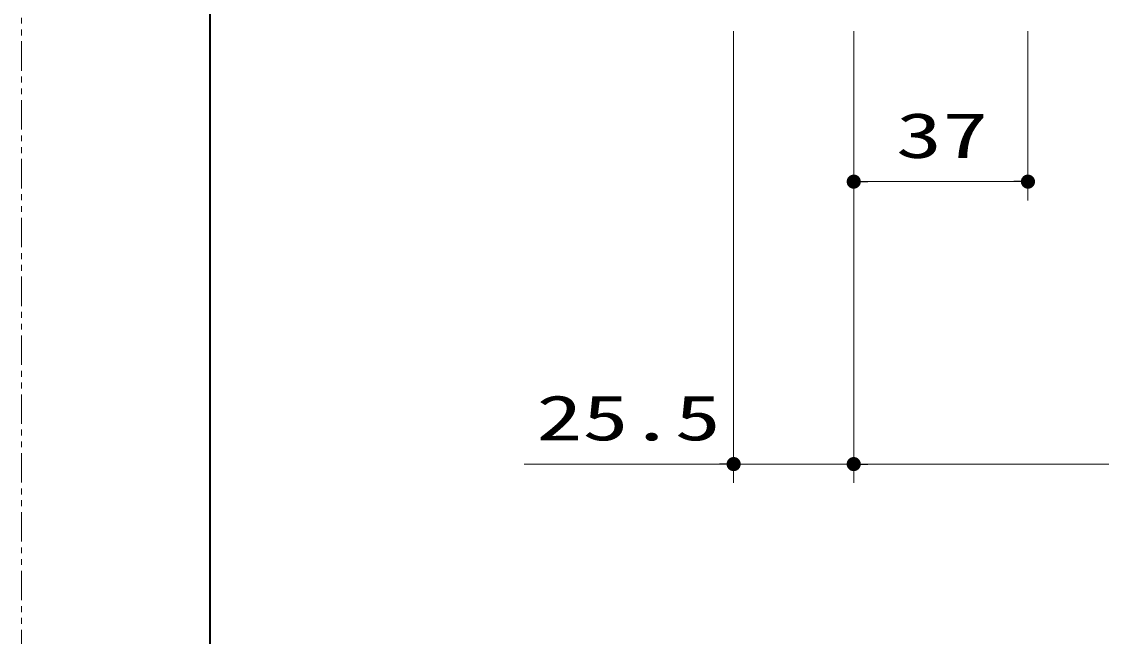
# Model space of a CAD drawing. Units: millimetres, scale not verified. Extents: x -1306 to 1306, y -607 to 607.
# Drawn here: x -1293 to -1063.6, y -476.7 to -346.1 of the extents above; entities that cross this region are included whole.
import ezdxf
from ezdxf.enums import TextEntityAlignment as Align

# ---------------------------------------------------------------- set-up
doc = ezdxf.new("R2010")
doc.units = ezdxf.units.MM
doc.header["$LTSCALE"] = 5
doc.header["$PDMODE"] = 32
doc.header["$PDSIZE"] = 2.5
doc.linetypes.add('USER1', pattern=[2.5, 1.25, -0.25, 0.25, -0.25, 0.25, -0.25])
for name, color, linetype, lineweight in [('0-3_陰線', 4, 'USER1', 9), ('1-1_寸法線', 3, 'Continuous', 13), ('1-4_DEFPOINTS', 7, 'Continuous', 5), ('1-5_0', 3, 'Continuous', 25), ('1-7_図面枠', 7, 'Continuous', 35)]:
    doc.layers.add(name, color=color, linetype=linetype, lineweight=lineweight)
doc.styles.add('ＭＳ ゴシック', font='')
doc.styles.get('ＭＳ ゴシック').set_extended_font_data('MS Gothic')

# ---------------------------------------------------------------- blocks, each defined once
blk = doc.blocks.new('_DOT')
at = {"layer": '1-5_0'}
blk.add_line((-2.5, 0), (-5, 0), dxfattribs=at)
for points in [[(0, 0), (-2.5, 0), (-2.48, 0.313)], [(0, 0), (-2.48, -0.313), (-2.5, 0)], [(0, 0), (-2.48, 0.313), (-2.421, 0.622)], [(0, 0), (-2.421, -0.622), (-2.48, -0.313)], [(0, 0), (-2.421, 0.622), (-2.324, 0.92)], [(0, 0), (-2.324, -0.92), (-2.421, -0.622)], [(0, 0), (-2.324, 0.92), (-2.191, 1.204)], [(0, 0), (-2.191, -1.204), (-2.324, -0.92)], [(0, 0), (-2.191, 1.204), (-2.023, 1.469)], [(0, 0), (-2.023, -1.469), (-2.191, -1.204)], [(0, 0), (-2.023, 1.469), (-1.822, 1.711)], [(0, 0), (-1.822, -1.711), (-2.023, -1.469)], [(0, 0), (-1.822, 1.711), (-1.594, 1.926)], [(0, 0), (-1.594, -1.926), (-1.822, -1.711)], [(0, 0), (-1.594, 1.926), (-1.34, 2.111)], [(0, 0), (-1.34, -2.111), (-1.594, -1.926)], [(0, 0), (-1.34, 2.111), (-1.064, 2.262)], [(0, 0), (-1.064, -2.262), (-1.34, -2.111)], [(0, 0), (-1.064, 2.262), (-0.773, 2.378)], [(0, 0), (-0.773, -2.378), (-1.064, -2.262)], [(0, 0), (-0.773, 2.378), (-0.468, 2.456)], [(0, 0), (-0.468, -2.456), (-0.773, -2.378)], [(0, 0), (-0.468, 2.456), (-0.157, 2.495)], [(0, 0), (-0.157, -2.495), (-0.468, -2.456)], [(0, 0), (-0.157, 2.495), (0.157, 2.495)], [(0, 0), (0.157, -2.495), (-0.157, -2.495)], [(0, 0), (0.157, 2.495), (0.468, 2.456)], [(0, 0), (0.468, 2.456), (0.773, 2.378)], [(0, 0), (0.773, 2.378), (1.064, 2.262)], [(0, 0), (1.064, 2.262), (1.34, 2.111)], [(0, 0), (1.34, 2.111), (1.594, 1.926)], [(0, 0), (1.594, 1.926), (1.822, 1.711)], [(0, 0), (1.822, 1.711), (2.023, 1.469)], [(0, 0), (2.023, 1.469), (2.191, 1.204)], [(0, 0), (2.191, 1.204), (2.324, 0.92)], [(0, 0), (2.324, 0.92), (2.421, 0.622)], [(0, 0), (2.421, 0.622), (2.48, 0.313)], [(0, 0), (2.48, 0.313), (2.5, 0)], [(0, 0), (0.468, -2.456), (0.157, -2.495)], [(0, 0), (0.773, -2.378), (0.468, -2.456)], [(0, 0), (1.064, -2.262), (0.773, -2.378)], [(0, 0), (1.34, -2.111), (1.064, -2.262)], [(0, 0), (1.594, -1.926), (1.34, -2.111)], [(0, 0), (1.822, -1.711), (1.594, -1.926)], [(0, 0), (2.023, -1.469), (1.822, -1.711)], [(0, 0), (2.191, -1.204), (2.023, -1.469)], [(0, 0), (2.324, -0.92), (2.191, -1.204)], [(0, 0), (2.421, -0.622), (2.324, -0.92)], [(0, 0), (2.48, -0.313), (2.421, -0.622)], [(0, 0), (2.5, 0), (2.48, -0.313)]]:
    blk.add_solid(points, dxfattribs=at)

msp = doc.modelspace()

# ---------------------------------------------------------------- linework, layer by layer
at = {"layer": '0-3_陰線'}
msp.add_line((-1292.964, -594), (-1292.964, 594), dxfattribs=at)
at = {"layer": '1-1_寸法線'}
for p, q in [((-1141.742, -348.065), (-1141.742, -444.065)), ((-1116.242, -348.065), (-1116.242, -444.065)), ((-1116.242, -348.065), (-1116.242, -384.065)), ((-1116.242, -348.065), (-1116.242, -444.065)), ((-1079.242, -348.065), (-1079.242, -384.065)), ((-1113.242, -380.065), (-1082.242, -380.065)), ((-1144.742, -440.065), (-1186.218, -440.065)), ((-1116.242, -440.065), (-1141.742, -440.065)), ((-1113.242, -440.065), (-1110.242, -440.065)), ((-1113.242, -440.065), (-519.242, -440.065))]:
    msp.add_line(p, q, dxfattribs=at)
at = {"layer": '1-4_DEFPOINTS'}
for p in [(-1079.242, -380.065), (-1116.242, -440.065)]:
    msp.add_point(p, dxfattribs=at)
at = {"layer": '1-7_図面枠'}
msp.add_lwpolyline([(-1252.964, -554), (347.036, -554), (347.036, 554), (-1252.964, 554)], close=True, dxfattribs=at)

# ---------------------------------------------------------------- block references
at = {"layer": '1-1_寸法線', "xscale": 0.6, "yscale": 0.6, "rotation": 180}
for p in [(-1116.242, -380.065), (-1116.242, -440.065), (-1116.242, -440.065)]:
    msp.add_blockref('_DOT', p, dxfattribs=at)
at = {"layer": '1-1_寸法線', "xscale": 0.6, "yscale": 0.6}
for p in [(-1079.242, -380.065), (-1141.742, -440.065)]:
    msp.add_blockref('_DOT', p, dxfattribs=at)

# ---------------------------------------------------------------- texts
at = {"layer": '1-1_寸法線', "style": 'ＭＳ ゴシック', "width": 1.5}
for s, p in [('37', (-1107.265, -377.916)), ('25.5', (-1183.646, -437.916))]:
    msp.add_text(s, height=9.604, dxfattribs=at).set_placement(p, align=Align.BOTTOM_LEFT)

doc.saveas('drawing.dxf')
